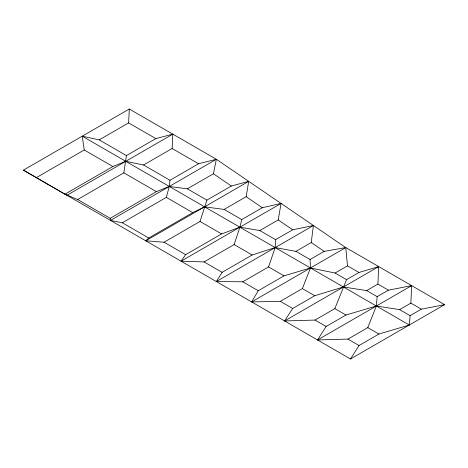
<?xml version="1.0" encoding="UTF-8"?>
<svg xmlns="http://www.w3.org/2000/svg" width="468" height="468" viewBox="0 0 468 468"><rect width="100%" height="100%" fill="white"/><g stroke="black" fill="none" stroke-linecap="round" stroke-linejoin="round"><path stroke-width="0.7" d="M366.678 290.593L377.91 284.111L378.711 266.602L358.95 272.481L346.536 279.648L334.848 308.605L314.982 320.071L284.591 320.949L292.675 308.476L314.759 295.723L343.418 286.983L366.678 290.593L377.161 296.648L388.399 290.166L411.659 285.626L410.857 303.129L399.619 309.617L376.36 306.002L345.975 315.028L326.102 326.494L317.532 339.967L347.923 339.095L367.79 327.623L376.36 306.002L377.161 296.648M23.4 170.147L64.882 194.202L77.624 199.52L110.185 218.316L156.388 191.64L169.293 186.451L187.34 188.832L213.414 173.774L216.351 159.278L198.572 163.759L169.983 180.262L143.541 164.993L125.757 161.32L112.858 166.509L84.24 149.982L82.228 136.188L99.21 139.879L128.624 122.897L129.291 109.015L216.351 159.278L345.77 247.584L444.6 304.645L350.479 358.985L23.4 170.147L129.291 109.015M143.541 164.993L172.125 148.491L172.821 134.146L155.832 138.604L126.418 155.587L123.833 172.844L77.624 199.52M295.94 251.374L311.232 242.547L313.414 225.512L292.705 229.788L275.605 239.663L275.178 247.584L268.568 266.93L242.793 281.806L216.351 281.549L222.107 272.329L252.153 254.984L275.178 247.584L295.94 251.374L310.056 259.524L310.477 267.965L302.392 288.586L280.309 301.334L251.649 301.924L258.26 290.739L284.035 275.857L310.477 267.965L335.076 273.031L346.536 279.648M350.479 358.985L359.05 345.519L378.916 334.047L409.301 325.02L410.108 315.666L421.34 309.184L444.6 304.645M169.983 180.262L169.293 186.451L166.327 197.373L122.323 222.78L110.466 220.416L110.185 218.316M224.131 209.424L246.145 196.718L248.707 181.356L231.344 186.007L206.897 200.123L200.011 221.475L164.069 242.225L145.759 240.792L148.725 238.019L192.722 212.618L204.586 206.827L224.131 209.424L241.74 219.591L262.285 207.728L281.063 203.434L278.238 219.919L259.816 230.548L239.885 227.208L221.575 233.924L185.632 254.674L181.057 261.173L204.083 261.922L222.107 272.329M241.74 219.591L239.885 227.208L234.129 244.577L204.083 261.922M36.264 177.682L84.24 149.982M64.882 194.202L112.858 166.509M66.93 195.285L172.821 134.146M110.466 220.416L216.351 159.278M145.759 240.792L248.707 181.356M181.057 261.173L281.063 203.434M216.351 281.549L313.414 225.512M310.056 259.524L324.172 251.374L345.77 247.584L347.49 265.865L358.95 272.481M251.649 301.924L345.77 247.584M335.076 273.031L347.49 265.865M284.591 320.949L378.711 266.602M317.532 339.967L411.659 285.626M128.624 122.897L155.832 138.604M172.125 148.491L198.572 163.759M377.91 284.111L388.399 290.166M410.857 303.129L421.34 309.184M399.619 309.617L410.108 315.666M259.816 230.548L275.605 239.663M187.34 188.832L206.897 200.123M99.21 139.879L126.418 155.587M82.228 136.188L409.301 325.02M123.833 172.844L156.388 191.64M166.327 197.373L192.722 212.618M200.011 221.475L221.575 233.924M234.129 244.577L252.153 254.984M268.568 266.93L284.035 275.857M302.392 288.586L314.759 295.723M334.848 308.605L345.975 315.028M367.79 327.623L378.916 334.047M314.982 320.071L326.102 326.494M347.923 339.095L359.05 345.519M280.309 301.334L292.675 308.476M242.793 281.806L258.26 290.739M164.069 242.225L185.632 254.674M122.323 222.78L148.725 238.019M213.414 173.774L231.344 186.007M246.145 196.718L262.285 207.728M278.238 219.919L292.705 229.788M311.232 242.547L324.172 251.374"/></g></svg>
